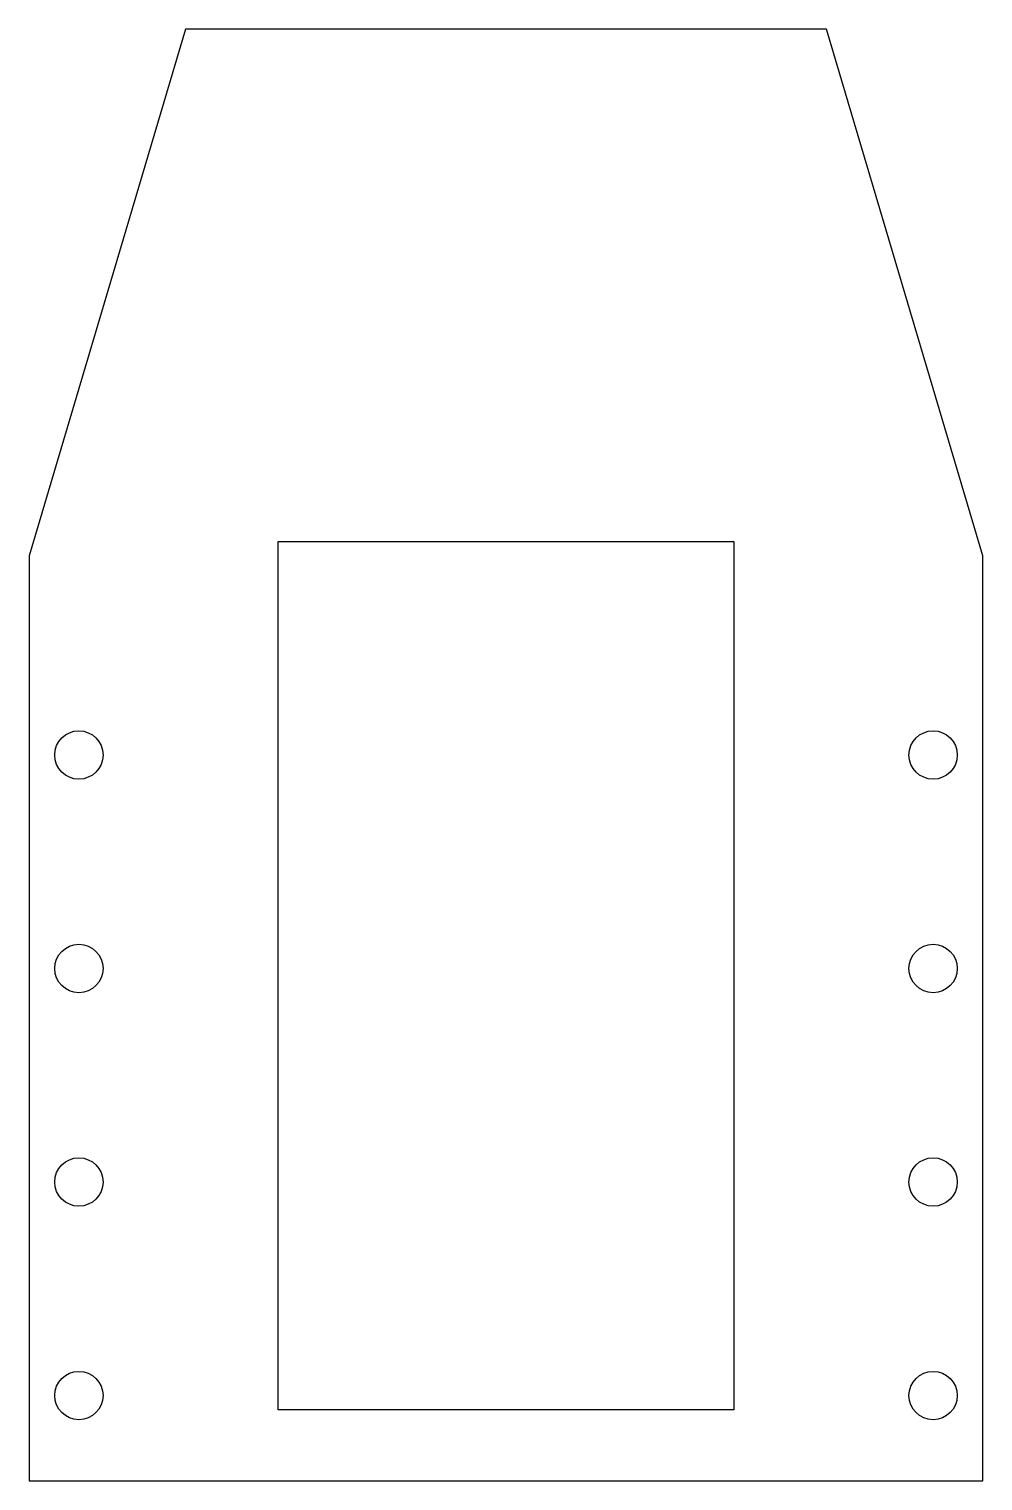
# Model space of a CAD drawing. Extents: x 16 to 83, y -106 to -4.
import ezdxf

# ---------------------------------------------------------------- set-up
doc = ezdxf.new("R2010")
doc.units = 0
doc.layers.get('0').update_dxf_attribs({"linetype": 'continuous'})

# ---------------------------------------------------------------- blocks, each defined once
blk = doc.blocks.new('SKETCH')
at = {"color": 7}
for points in [[(16, -85), (16, -106), (83, -106), (83, -85), (83, -55), (83, -41), (72, -4), (27, -4), (16, -41), (16, -55)], [(33.5, -101), (33.5, -40), (65.5, -40), (65.5, -101)]]:
    blk.add_lwpolyline(points, close=True, dxfattribs=at)
for centre in [(19.5, -55), (79.5, -55), (19.5, -70), (79.5, -70), (19.5, -85), (79.5, -85), (19.5, -100), (79.5, -100)]:
    blk.add_circle(centre, 1.7, dxfattribs=at)

msp = doc.modelspace()

# ---------------------------------------------------------------- block references
msp.add_blockref('SKETCH', (0, 0))

doc.saveas('drawing.dxf')
